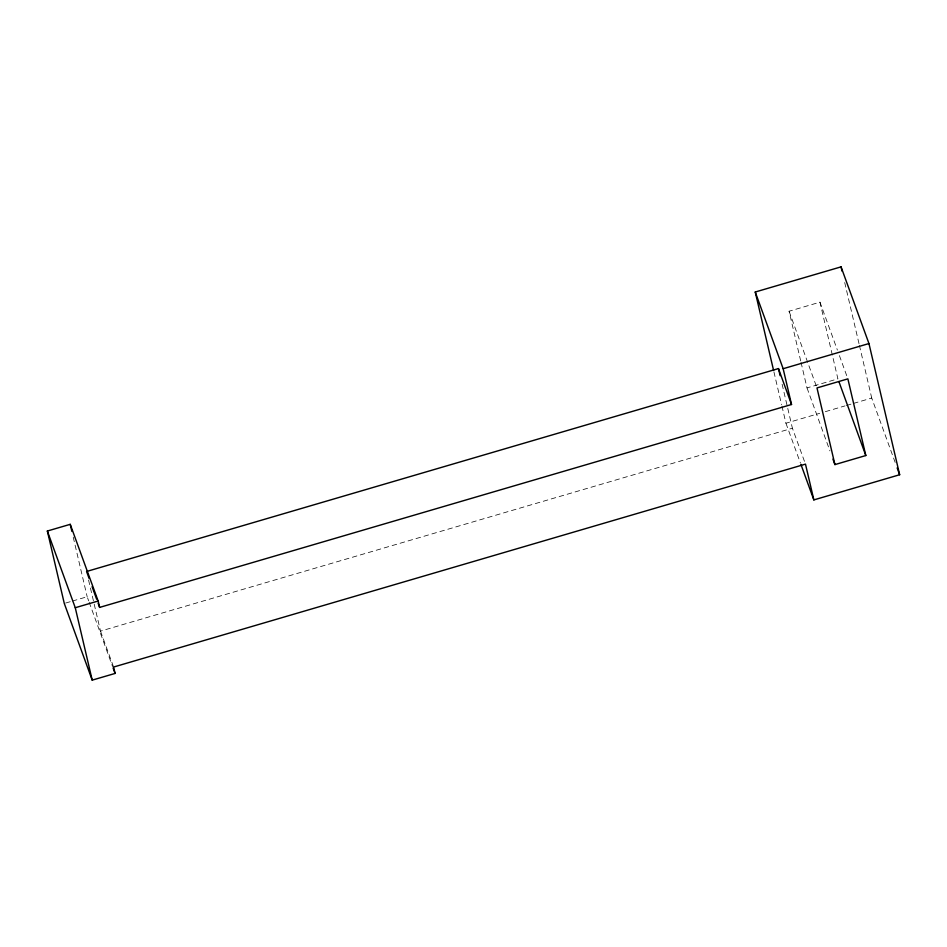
<?xml version="1.0" encoding="UTF-8"?>
<svg xmlns="http://www.w3.org/2000/svg" width="947" height="947" viewBox="0 0 947 947"><rect width="100%" height="100%" fill="white"/><g stroke="black" fill="none" stroke-linecap="round" stroke-linejoin="round"><path stroke-width="0.71" stroke-dasharray="4.74 3.55" d="M800.7 360.925L789.076 311.232L819.96 302.176L837.408 350.106M65.639 603.05L71.025 601.475M72.363 601.085L87.171 596.74L88.663 600.848M801.032 362.346L807.01 387.903L837.906 378.847L819.96 302.176M781.938 406.109L785.939 423.226L819.688 413.318M825.322 411.673L845.008 405.896M846.417 405.482L852.04 403.836M853.448 403.422L871.737 398.06L895.164 462.42M94.203 604.139L100.512 631.128L792.402 428.21L804.974 462.752M839.409 355.587L847.873 378.859M789.076 311.232L816.492 386.554M807.01 387.903L829.939 450.902M785.939 423.226L800.393 462.941M100.512 631.128L113.593 667.043M89.16 602.221L112.586 666.581M844.712 282.549L859.059 343.868M859.391 345.288L871.737 398.06M782.104 384.198L792.402 428.21M773.924 371.887L781.595 404.677M88.556 580.002L93.871 602.73M73.215 537.103L87.171 596.74"/><path stroke-width="1.42" d="M773.592 370.455L755.244 292.019L841.043 266.865L868.955 343.548L899.65 474.743L813.852 499.909L800.89 464.302M813.852 499.909L805.483 464.125L113.593 667.043L115.084 673.435L92.202 680.135L64.289 603.452L47.35 531.03L70.232 524.33L98.145 601.014L99.636 607.406L791.526 404.499L783.157 368.714L755.244 292.019M791.526 404.499L778.458 368.572L86.568 571.491L89.077 578.392M783.157 368.714L868.955 343.548M47.35 531.03L75.263 607.725L98.145 601.014M834.923 464.598L865.818 455.543L847.873 378.859L816.989 387.927L834.923 464.598L832.934 459.117M897.152 467.901L899.65 474.743M838.9 381.582L865.818 455.543M92.096 586.678L96.618 599.12M98.133 603.263L99.636 607.406M113.095 667.955L115.084 673.435M841.043 266.865L842.049 271.138M778.458 368.572L780.115 375.675M70.232 524.33L71.889 531.421M75.263 607.725L92.202 680.135"/></g></svg>
